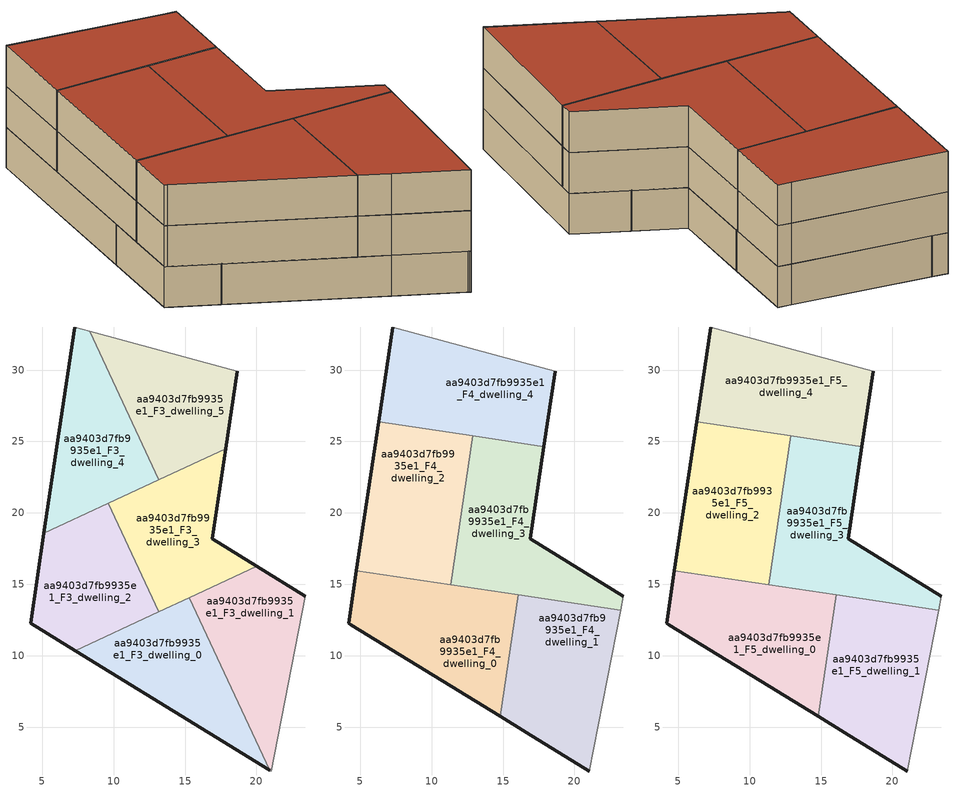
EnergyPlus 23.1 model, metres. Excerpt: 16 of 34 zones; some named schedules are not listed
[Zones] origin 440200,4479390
aa9403d7fb9935e1_F3_dwelling_0
 floor to aa9403d7fb9935e1_F2_dwelling_0 (EU_floor_Construction): 20.92,1.99 15.3,14.07 7.31,10.35 16.65,4.6 z9
 wall outside (EU_wall_Construction): 20.92,1.99 16.65,4.6 7.31,10.35 z9:12
 wall to aa9403d7fb9935e1_F3_dwelling_1 (EU_wall_Construction): 15.3,14.07 20.92,1.99 z9:12
 wall to aa9403d7fb9935e1_F3_dwelling_2 (EU_wall_Construction): 7.31,10.35 13.17,13.08 z9:12
 wall to aa9403d7fb9935e1_F3_dwelling_3 (EU_wall_Construction): 13.17,13.08 15.3,14.07 z9:12
 ceiling adiabatic (EU_roof_Construction): 15.3,14.07 15.86,12.88 14.79,5.75 7.31,10.35 z12
aa9403d7fb9935e1_F3_dwelling_1
 floor to aa9403d7fb9935e1_F2_dwelling_1 (EU_floor_Construction): 21.02,1.92 23.43,14.16 20.02,16.26 15.3,14.07 20.92,1.99 z9
 wall outside (EU_wall_Construction): 20.02,16.26 23.43,14.16 z9:12
 wall adiabatic (EU_wall_Construction): 23.43,14.16 21.02,1.92 20.92,1.99 z9:12
 wall to aa9403d7fb9935e1_F3_dwelling_3 (EU_wall_Construction): 15.3,14.07 20.02,16.26 z9:12
 ceiling adiabatic (EU_roof_Construction): 16.06,14.25 15.86,12.88 15.3,14.07 15.79,14.29 z12
aa9403d7fb9935e1_F3_dwelling_2
 floor to aa9403d7fb9935e1_F2_dwelling_2 (EU_floor_Construction): 13.17,13.08 9.64,20.68 5.12,18.58 4.18,12.27 7.31,10.35 z9
 wall outside (EU_wall_Construction): 7.31,10.35 4.18,12.27 5.12,18.58 z9:12
 wall to aa9403d7fb9935e1_F3_dwelling_3 (EU_wall_Construction): 9.64,20.68 13.17,13.08 z9:12
 wall to aa9403d7fb9935e1_F3_dwelling_4 (EU_wall_Construction): 5.12,18.58 9.64,20.68 z9:12
aa9403d7fb9935e1_F3_dwelling_3
 floor to aa9403d7fb9935e1_F2_dwelling_3 (EU_floor_Construction): 20.02,16.26 16.9,18.18 17.84,24.49 9.64,20.68 13.17,13.08 z9
 wall outside (EU_wall_Construction): 17.84,24.49 16.9,18.18 20.02,16.26 z9:12
 wall to aa9403d7fb9935e1_F3_dwelling_5 (EU_wall_Construction): 13.16,22.32 17.84,24.49 z9:12
 wall to aa9403d7fb9935e1_F3_dwelling_4 (EU_wall_Construction): 9.64,20.68 13.16,22.32 z9:12
 ceiling adiabatic (EU_roof_Construction): 15.79,14.29 13.17,13.08 12.37,14.8 z12
aa9403d7fb9935e1_F3_dwelling_4
 floor to aa9403d7fb9935e1_F2_dwelling_4 (EU_floor_Construction): 13.16,22.32 8.32,32.73 7.27,33.02 5.12,18.58 z9
 wall outside (EU_wall_Construction): 5.12,18.58 7.27,33.02 z9:12
 wall adiabatic (EU_wall_Construction): 7.27,33.02 8.32,32.73 z9:12
 wall to aa9403d7fb9935e1_F3_dwelling_5 (EU_wall_Construction): 8.32,32.73 13.16,22.32 z9:12
aa9403d7fb9935e1_F3_dwelling_5
 floor to aa9403d7fb9935e1_F2_dwelling_5 (EU_floor_Construction): 17.84,24.49 18.65,29.92 17.76,30.16 8.32,32.73 13.16,22.32 z9
 wall outside (EU_wall_Construction): 18.65,29.92 17.84,24.49 z9:12
 wall adiabatic (EU_wall_Construction): 8.32,32.73 17.76,30.16 18.65,29.92 z9:12
aa9403d7fb9935e1_F4_dwelling_0
 floor to aa9403d7fb9935e1_F3_dwelling_2 (EU_floor_Construction): 13.17,13.08 12.37,14.8 4.73,15.94 4.18,12.27 7.31,10.35 z12
 floor adiabatic (EU_floor_Construction): 14.79,5.75 16.06,14.25 12.37,14.8 13.17,13.08 7.31,10.35 4.53,12.06 z12
 wall outside (EU_wall_Construction): 14.79,5.75 4.35,12.17 4.18,12.27 4.73,15.94 z12:15
 wall to aa9403d7fb9935e1_F4_dwelling_1 (EU_wall_Construction): 16.06,14.25 14.79,5.75 z12:15
 wall to aa9403d7fb9935e1_F4_dwelling_2 (EU_wall_Construction): 4.73,15.94 11.34,14.96 z12:15
 wall to aa9403d7fb9935e1_F4_dwelling_3 (EU_wall_Construction): 11.34,14.96 16.06,14.25 z12:15
aa9403d7fb9935e1_F4_dwelling_1
 floor to aa9403d7fb9935e1_F3_dwelling_1 (EU_floor_Construction): 21.02,1.92 23.24,13.18 16.06,14.25 15.86,12.88 20.92,1.99 z12
 floor to aa9403d7fb9935e1_F3_dwelling_0 (EU_floor_Construction): 20.92,1.99 15.86,12.88 14.79,5.75 16.65,4.6 z12
 wall outside (EU_wall_Construction): 21.02,1.92 16.65,4.6 14.79,5.75 z12:15
 wall adiabatic (EU_wall_Construction): 23.24,13.18 21.02,1.92 z12:15
 wall to aa9403d7fb9935e1_F4_dwelling_3 (EU_wall_Construction): 16.06,14.25 23.24,13.18 z12:15
aa9403d7fb9935e1_F4_dwelling_2
 floor to aa9403d7fb9935e1_F3_dwelling_2 (EU_floor_Construction): 11.34,14.96 11.58,16.52 9.64,20.68 5.12,18.58 4.73,15.94 z12
 floor to aa9403d7fb9935e1_F3_dwelling_4 (EU_floor_Construction): 12.39,21.96 12.61,23.49 11.65,25.57 6.28,26.37 5.12,18.58 z12
 floor to aa9403d7fb9935e1_F3_dwelling_3 (EU_floor_Construction): 11.58,16.52 12.39,21.96 9.64,20.68 z12
 floor to aa9403d7fb9935e1_F3_dwelling_5 (EU_floor_Construction): 12.61,23.49 12.9,25.39 11.65,25.57 z12
 wall outside (EU_wall_Construction): 4.73,15.94 6.28,26.37 z12:15
 wall to aa9403d7fb9935e1_F4_dwelling_3 (EU_wall_Construction): 12.9,25.39 11.34,14.96 z12:15
 wall to aa9403d7fb9935e1_F4_dwelling_4 (EU_wall_Construction): 6.28,26.37 12.9,25.39 z12:15
aa9403d7fb9935e1_F4_dwelling_3
 floor to aa9403d7fb9935e1_F3_dwelling_3 (EU_floor_Construction): 20.02,16.26 16.9,18.18 17.84,24.49 12.39,21.96 11.58,16.52 12.37,14.8 15.79,14.29 z12
 floor to aa9403d7fb9935e1_F3_dwelling_1 (EU_floor_Construction): 23.24,13.18 23.43,14.16 20.02,16.26 15.79,14.29 z12
 floor to aa9403d7fb9935e1_F3_dwelling_2 (EU_floor_Construction): 12.37,14.8 11.58,16.52 11.34,14.96 z12
 floor to aa9403d7fb9935e1_F3_dwelling_5 (EU_floor_Construction): 17.84,24.49 17.86,24.65 12.9,25.39 12.61,23.49 13.16,22.32 z12
 floor to aa9403d7fb9935e1_F3_dwelling_4 (EU_floor_Construction): 13.16,22.32 12.61,23.49 12.39,21.96 z12
 wall outside (EU_wall_Construction): 17.86,24.65 16.9,18.18 23.43,14.16 z12:15
 wall adiabatic (EU_wall_Construction): 23.43,14.16 23.24,13.18 z12:15
 wall to aa9403d7fb9935e1_F4_dwelling_4 (EU_wall_Construction): 12.9,25.39 17.86,24.65 z12:15
aa9403d7fb9935e1_F4_dwelling_4
 floor to aa9403d7fb9935e1_F3_dwelling_4 (EU_floor_Construction): 11.65,25.57 8.32,32.73 7.27,33.02 6.28,26.37 z12
 floor to aa9403d7fb9935e1_F3_dwelling_5 (EU_floor_Construction): 17.86,24.65 18.65,29.92 17.76,30.16 8.32,32.73 11.65,25.57 z12
 wall outside (EU_wall_Construction): 18.65,29.92 17.86,24.65 / 6.28,26.37 7.27,33.02 z12:15
 wall adiabatic (EU_wall_Construction): 7.27,33.02 17.76,30.16 18.65,29.92 z12:15
aa9403d7fb9935e1_F5_dwelling_0
 floor to aa9403d7fb9935e1_F4_dwelling_0 (EU_floor_Construction): 14.79,5.75 16.06,14.25 4.73,15.94 4.18,12.27 4.35,12.17 z15
 wall outside (EU_wall_Construction): 14.79,5.75 4.35,12.17 4.18,12.27 4.73,15.94 z15:18
 wall to aa9403d7fb9935e1_F5_dwelling_1 (EU_wall_Construction): 16.06,14.25 14.79,5.75 z15:18
 wall to aa9403d7fb9935e1_F5_dwelling_2 (EU_wall_Construction): 4.73,15.94 11.34,14.96 z15:18
 wall to aa9403d7fb9935e1_F5_dwelling_3 (EU_wall_Construction): 11.34,14.96 16.06,14.25 z15:18
 roof outside (EU_roof_Construction): 16.06,14.25 14.79,5.75 4.35,12.17 4.18,12.27 4.73,15.94 z18
aa9403d7fb9935e1_F5_dwelling_1
 floor to aa9403d7fb9935e1_F4_dwelling_1 (EU_floor_Construction): 21.02,1.92 23.24,13.18 16.06,14.25 14.79,5.75 16.65,4.6 z15
 wall outside (EU_wall_Construction): 21.02,1.92 16.65,4.6 14.79,5.75 z15:18
 wall adiabatic (EU_wall_Construction): 23.24,13.18 21.02,1.92 z15:18
 wall to aa9403d7fb9935e1_F5_dwelling_3 (EU_wall_Construction): 16.06,14.25 23.24,13.18 z15:18
 roof outside (EU_roof_Construction): 23.24,13.18 21.02,1.92 16.65,4.6 14.79,5.75 16.06,14.25 z18
aa9403d7fb9935e1_F5_dwelling_2
 floor to aa9403d7fb9935e1_F4_dwelling_2 (EU_floor_Construction): 11.34,14.96 12.9,25.39 6.28,26.37 4.73,15.94 z15
 wall outside (EU_wall_Construction): 4.73,15.94 6.28,26.37 z15:18
 wall to aa9403d7fb9935e1_F5_dwelling_3 (EU_wall_Construction): 12.9,25.39 11.34,14.96 z15:18
 wall to aa9403d7fb9935e1_F5_dwelling_4 (EU_wall_Construction): 6.28,26.37 12.9,25.39 z15:18
 roof outside (EU_roof_Construction): 12.9,25.39 11.34,14.96 4.73,15.94 6.28,26.37 z18
aa9403d7fb9935e1_F5_dwelling_3
 floor to aa9403d7fb9935e1_F4_dwelling_3 (EU_floor_Construction): 23.24,13.18 23.43,14.16 16.9,18.18 17.86,24.65 12.9,25.39 11.34,14.96 z15
 wall outside (EU_wall_Construction): 17.86,24.65 16.9,18.18 23.43,14.16 z15:18
 wall adiabatic (EU_wall_Construction): 23.43,14.16 23.24,13.18 z15:18
 wall to aa9403d7fb9935e1_F5_dwelling_4 (EU_wall_Construction): 12.9,25.39 17.86,24.65 z15:18
 roof outside (EU_roof_Construction): 17.86,24.65 16.9,18.18 23.43,14.16 23.24,13.18 11.34,14.96 12.9,25.39 z18
aa9403d7fb9935e1_F5_dwelling_4
 floor to aa9403d7fb9935e1_F4_dwelling_4 (EU_floor_Construction): 17.86,24.65 18.65,29.92 17.76,30.16 7.27,33.02 6.28,26.37 z15
 wall outside (EU_wall_Construction): 18.65,29.92 17.86,24.65 / 6.28,26.37 7.27,33.02 z15:18
 wall adiabatic (EU_wall_Construction): 7.27,33.02 17.76,30.16 18.65,29.92 z15:18
 roof outside (EU_roof_Construction): 17.76,30.16 18.65,29.92 17.86,24.65 6.28,26.37 7.27,33.02 z18
[Building]
EU S2 Campaign: North Axis=0; Terrain=City; Solar Distribution=FullExterior
[Site:Location]
Madrid: Latitude=40.5; Longitude=-3.5; Time Zone=1; Elevation=609
[SizingPeriod:WeatherFileDays]
AnnualSizingPeriod: Begin Month=1; Begin Day of Month=1; End Month=12; End Day of Month=31; Day of Week for Start Day=Monday; Use Weather File Daylight Saving Period=No; Use Weather File Rain and Snow Indicators=No
[MATERIAL]
EU_InternalMass_Material: Roughness=MediumRough; Thickness=0.1; Conductivity=1; Density=1800; Specific Heat=900; Thermal Absorptance=0.9; Solar Absorptance=0.7; Visible Absorptance=0.7
[MATERIAL:NOMASS] Roughness=MediumRough; Thermal Absorptance=0.9; Solar Absorptance=0.7; Visible Absorptance=0.7
Name | Thermal Resistance
EU_wall_NoMass; EU_roof_NoMass | 2.16768
EU_floor_NoMass | 1.14339
[CONSTRUCTION]
EU_wall_Construction: EU_wall_NoMass
EU_roof_Construction: EU_roof_NoMass
EU_floor_Construction: EU_floor_NoMass
EU_InternalMass_Construction: EU_InternalMass_Material
[ZONE] Type=1; Multiplier=1; Ceiling Height=autocalculate; Floor Area=autocalculate; Part of Total Floor Area=Yes
Name | Volume
aa9403d7fb9935e1_F3_dwelling_0 | 176.343
aa9403d7fb9935e1_F4_dwelling_0; aa9403d7fb9935e1_F5_dwelling_0 | 211.666
aa9403d7fb9935e1_F3_dwelling_1 | 176.319
aa9403d7fb9935e1_F4_dwelling_1; aa9403d7fb9935e1_F5_dwelling_1 | 211.572
aa9403d7fb9935e1_F3_dwelling_2 | 176.321
aa9403d7fb9935e1_F4_dwelling_2; aa9403d7fb9935e1_F5_dwelling_2 | 211.58
aa9403d7fb9935e1_F3_dwelling_3 | 176.305
aa9403d7fb9935e1_F4_dwelling_3; aa9403d7fb9935e1_F5_dwelling_3 | 211.595
aa9403d7fb9935e1_F3_dwelling_4 | 176.322
aa9403d7fb9935e1_F4_dwelling_4; aa9403d7fb9935e1_F5_dwelling_4 | 211.575
aa9403d7fb9935e1_F3_dwelling_5 | 176.31
[INTERNALMASS] Construction=EU_InternalMass_Construction
Name | Zone or ZoneList | Surface Area
aa9403d7fb9935e1_F3_dwelling_0_EU_InternalMass | aa9403d7fb9935e1_F3_dwelling_0 | 58.7687
aa9403d7fb9935e1_F3_dwelling_1_EU_InternalMass | aa9403d7fb9935e1_F3_dwelling_1 | 58.7722
aa9403d7fb9935e1_F3_dwelling_2_EU_InternalMass | aa9403d7fb9935e1_F3_dwelling_2 | 58.775
aa9403d7fb9935e1_F3_dwelling_3_EU_InternalMass | aa9403d7fb9935e1_F3_dwelling_3 | 58.768
aa9403d7fb9935e1_F3_dwelling_4_EU_InternalMass | aa9403d7fb9935e1_F3_dwelling_4 | 58.7721
aa9403d7fb9935e1_F3_dwelling_5_EU_InternalMass | aa9403d7fb9935e1_F3_dwelling_5 | 58.7691
aa9403d7fb9935e1_F4_dwelling_0_EU_InternalMass | aa9403d7fb9935e1_F4_dwelling_0 | 70.527
aa9403d7fb9935e1_F4_dwelling_1_EU_InternalMass | aa9403d7fb9935e1_F4_dwelling_1 | 70.5228
aa9403d7fb9935e1_F4_dwelling_2_EU_InternalMass | aa9403d7fb9935e1_F4_dwelling_2 | 70.5275
aa9403d7fb9935e1_F4_dwelling_3_EU_InternalMass | aa9403d7fb9935e1_F4_dwelling_3 | 70.5324
aa9403d7fb9935e1_F4_dwelling_4_EU_InternalMass | aa9403d7fb9935e1_F4_dwelling_4 | 70.5248
aa9403d7fb9935e1_F5_dwelling_0_EU_InternalMass | aa9403d7fb9935e1_F5_dwelling_0 | 70.527
aa9403d7fb9935e1_F5_dwelling_1_EU_InternalMass | aa9403d7fb9935e1_F5_dwelling_1 | 70.5228
aa9403d7fb9935e1_F5_dwelling_2_EU_InternalMass | aa9403d7fb9935e1_F5_dwelling_2 | 70.5275
aa9403d7fb9935e1_F5_dwelling_3_EU_InternalMass | aa9403d7fb9935e1_F5_dwelling_3 | 70.5324
aa9403d7fb9935e1_F5_dwelling_4_EU_InternalMass | aa9403d7fb9935e1_F5_dwelling_4 | 70.5248
[OTHEREQUIPMENT] Fuel Type=Electricity; Design Level Calculation Method=Watts/Area; Power per Zone Floor Area=1; Fraction Latent=0; Fraction Radiant=0; Fraction Lost=0; Carbon Dioxide Generation Rate=0; EndUse Subcategory=EU_Step8_InternalGains
Name | Zone or ZoneList or Space or SpaceList | Schedule
EU_Step8_InternalGain_aa9403d7fb9935e1_F3_dwelling_0_f000 | aa9403d7fb9935e1_F3_dwelling_0 | EU_Step8_GainSchedule_aa9403d7fb9935e1_F3_dwelling_0_f000
EU_Step8_InternalGain_aa9403d7fb9935e1_F3_dwelling_1_f000 | aa9403d7fb9935e1_F3_dwelling_1 | EU_Step8_GainSchedule_aa9403d7fb9935e1_F3_dwelling_1_f000
EU_Step8_InternalGain_aa9403d7fb9935e1_F3_dwelling_2_f000 | aa9403d7fb9935e1_F3_dwelling_2 | EU_Step8_GainSchedule_aa9403d7fb9935e1_F3_dwelling_2_f000
EU_Step8_InternalGain_aa9403d7fb9935e1_F3_dwelling_3_f000 | aa9403d7fb9935e1_F3_dwelling_3 | EU_Step8_GainSchedule_aa9403d7fb9935e1_F3_dwelling_3_f000
EU_Step8_InternalGain_aa9403d7fb9935e1_F3_dwelling_4_f000 | aa9403d7fb9935e1_F3_dwelling_4 | EU_Step8_GainSchedule_aa9403d7fb9935e1_F3_dwelling_4_f000
EU_Step8_InternalGain_aa9403d7fb9935e1_F3_dwelling_5_f000 | aa9403d7fb9935e1_F3_dwelling_5 | EU_Step8_GainSchedule_aa9403d7fb9935e1_F3_dwelling_5_f000
EU_Step8_InternalGain_aa9403d7fb9935e1_F4_dwelling_0_f000 | aa9403d7fb9935e1_F4_dwelling_0 | EU_Step8_GainSchedule_aa9403d7fb9935e1_F4_dwelling_0_f000
EU_Step8_InternalGain_aa9403d7fb9935e1_F4_dwelling_1_f000 | aa9403d7fb9935e1_F4_dwelling_1 | EU_Step8_GainSchedule_aa9403d7fb9935e1_F4_dwelling_1_f000
EU_Step8_InternalGain_aa9403d7fb9935e1_F4_dwelling_2_f000 | aa9403d7fb9935e1_F4_dwelling_2 | EU_Step8_GainSchedule_aa9403d7fb9935e1_F4_dwelling_2_f000
EU_Step8_InternalGain_aa9403d7fb9935e1_F4_dwelling_3_f000 | aa9403d7fb9935e1_F4_dwelling_3 | EU_Step8_GainSchedule_aa9403d7fb9935e1_F4_dwelling_3_f000
EU_Step8_InternalGain_aa9403d7fb9935e1_F4_dwelling_4_f000 | aa9403d7fb9935e1_F4_dwelling_4 | EU_Step8_GainSchedule_aa9403d7fb9935e1_F4_dwelling_4_f000
EU_Step8_InternalGain_aa9403d7fb9935e1_F5_dwelling_0_f000 | aa9403d7fb9935e1_F5_dwelling_0 | EU_Step8_GainSchedule_aa9403d7fb9935e1_F5_dwelling_0_f000
EU_Step8_InternalGain_aa9403d7fb9935e1_F5_dwelling_1_f000 | aa9403d7fb9935e1_F5_dwelling_1 | EU_Step8_GainSchedule_aa9403d7fb9935e1_F5_dwelling_1_f000
EU_Step8_InternalGain_aa9403d7fb9935e1_F5_dwelling_2_f000 | aa9403d7fb9935e1_F5_dwelling_2 | EU_Step8_GainSchedule_aa9403d7fb9935e1_F5_dwelling_2_f000
EU_Step8_InternalGain_aa9403d7fb9935e1_F5_dwelling_3_f000 | aa9403d7fb9935e1_F5_dwelling_3 | EU_Step8_GainSchedule_aa9403d7fb9935e1_F5_dwelling_3_f000
EU_Step8_InternalGain_aa9403d7fb9935e1_F5_dwelling_4_f000 | aa9403d7fb9935e1_F5_dwelling_4 | EU_Step8_GainSchedule_aa9403d7fb9935e1_F5_dwelling_4_f000
[ZONEVENTILATION:DESIGNFLOWRATE] Schedule=EU_AlwaysOn; Design Flow Rate Calculation Method=AirChanges/Hour; Air Changes per Hour=0.480546; Ventilation Type=Natural; Fan Pressure Rise=0; Fan Total Efficiency=1; Constant Term Coefficient=1; Temperature Term Coefficient=0; Velocity Term Coefficient=0; Velocity Squared Term Coefficient=0; Minimum Indoor Temperature=-100; Maximum Indoor Temperature=100; Delta Temperature=-100; Minimum Outdoor Temperature=-100; Maximum Outdoor Temperature=100; Maximum Wind Speed=40
Name | Zone or ZoneList or Space or SpaceList
EU_ConstantAir_aa9403d7fb9935e1_F3_dwelling_0 | aa9403d7fb9935e1_F3_dwelling_0
EU_ConstantAir_aa9403d7fb9935e1_F3_dwelling_1 | aa9403d7fb9935e1_F3_dwelling_1
EU_ConstantAir_aa9403d7fb9935e1_F3_dwelling_2 | aa9403d7fb9935e1_F3_dwelling_2
EU_ConstantAir_aa9403d7fb9935e1_F3_dwelling_3 | aa9403d7fb9935e1_F3_dwelling_3
EU_ConstantAir_aa9403d7fb9935e1_F3_dwelling_4 | aa9403d7fb9935e1_F3_dwelling_4
EU_ConstantAir_aa9403d7fb9935e1_F3_dwelling_5 | aa9403d7fb9935e1_F3_dwelling_5
EU_ConstantAir_aa9403d7fb9935e1_F4_dwelling_0 | aa9403d7fb9935e1_F4_dwelling_0
EU_ConstantAir_aa9403d7fb9935e1_F4_dwelling_1 | aa9403d7fb9935e1_F4_dwelling_1
EU_ConstantAir_aa9403d7fb9935e1_F4_dwelling_2 | aa9403d7fb9935e1_F4_dwelling_2
EU_ConstantAir_aa9403d7fb9935e1_F4_dwelling_3 | aa9403d7fb9935e1_F4_dwelling_3
EU_ConstantAir_aa9403d7fb9935e1_F4_dwelling_4 | aa9403d7fb9935e1_F4_dwelling_4
EU_ConstantAir_aa9403d7fb9935e1_F5_dwelling_0 | aa9403d7fb9935e1_F5_dwelling_0
EU_ConstantAir_aa9403d7fb9935e1_F5_dwelling_1 | aa9403d7fb9935e1_F5_dwelling_1
EU_ConstantAir_aa9403d7fb9935e1_F5_dwelling_2 | aa9403d7fb9935e1_F5_dwelling_2
EU_ConstantAir_aa9403d7fb9935e1_F5_dwelling_3 | aa9403d7fb9935e1_F5_dwelling_3
EU_ConstantAir_aa9403d7fb9935e1_F5_dwelling_4 | aa9403d7fb9935e1_F5_dwelling_4
[HVACTEMPLATE:ZONE:IDEALLOADSAIRSYSTEM] System Availability Schedule=EU_AlwaysOn; Maximum Heating Supply Air Temperature=50; Minimum Cooling Supply Air Temperature=13; Maximum Heating Supply Air Humidity Ratio=0.0156; Minimum Cooling Supply Air Humidity Ratio=0.0077; Heating Limit=NoLimit; Cooling Limit=NoLimit; Heating Availability Schedule=EU_AlwaysOn; Cooling Availability Schedule=EU_CoolingOff; Dehumidification Control Type=ConstantSensibleHeatRatio; Cooling Sensible Heat Ratio=0.7; Dehumidification Setpoint=60; Humidification Control Type=None; Humidification Setpoint=30; Outdoor Air Method=None; Outdoor Air Flow Rate per Person=0.00944; Outdoor Air Flow Rate per Zone Floor Area=0; Outdoor Air Flow Rate per Zone=0; Demand Controlled Ventilation Type=None; Outdoor Air Economizer Type=NoEconomizer; Heat Recovery Type=None; Sensible Heat Recovery Effectiveness=0.7; Latent Heat Recovery Effectiveness=0.65
Name | Template Thermostat
aa9403d7fb9935e1_F3_dwelling_0 | EU_HeatOnly_aa9403d7fb9935e1_F3_dwelling_0
aa9403d7fb9935e1_F3_dwelling_1 | EU_HeatOnly_aa9403d7fb9935e1_F3_dwelling_1
aa9403d7fb9935e1_F3_dwelling_2 | EU_HeatOnly_aa9403d7fb9935e1_F3_dwelling_2
aa9403d7fb9935e1_F3_dwelling_3 | EU_HeatOnly_aa9403d7fb9935e1_F3_dwelling_3
aa9403d7fb9935e1_F3_dwelling_4 | EU_HeatOnly_aa9403d7fb9935e1_F3_dwelling_4
aa9403d7fb9935e1_F3_dwelling_5 | EU_HeatOnly_aa9403d7fb9935e1_F3_dwelling_5
aa9403d7fb9935e1_F4_dwelling_0 | EU_HeatOnly_aa9403d7fb9935e1_F4_dwelling_0
aa9403d7fb9935e1_F4_dwelling_1 | EU_HeatOnly_aa9403d7fb9935e1_F4_dwelling_1
aa9403d7fb9935e1_F4_dwelling_2 | EU_HeatOnly_aa9403d7fb9935e1_F4_dwelling_2
aa9403d7fb9935e1_F4_dwelling_3 | EU_HeatOnly_aa9403d7fb9935e1_F4_dwelling_3
aa9403d7fb9935e1_F4_dwelling_4 | EU_HeatOnly_aa9403d7fb9935e1_F4_dwelling_4
aa9403d7fb9935e1_F5_dwelling_0 | EU_HeatOnly_aa9403d7fb9935e1_F5_dwelling_0
aa9403d7fb9935e1_F5_dwelling_1 | EU_HeatOnly_aa9403d7fb9935e1_F5_dwelling_1
aa9403d7fb9935e1_F5_dwelling_2 | EU_HeatOnly_aa9403d7fb9935e1_F5_dwelling_2
aa9403d7fb9935e1_F5_dwelling_3 | EU_HeatOnly_aa9403d7fb9935e1_F5_dwelling_3
aa9403d7fb9935e1_F5_dwelling_4 | EU_HeatOnly_aa9403d7fb9935e1_F5_dwelling_4
